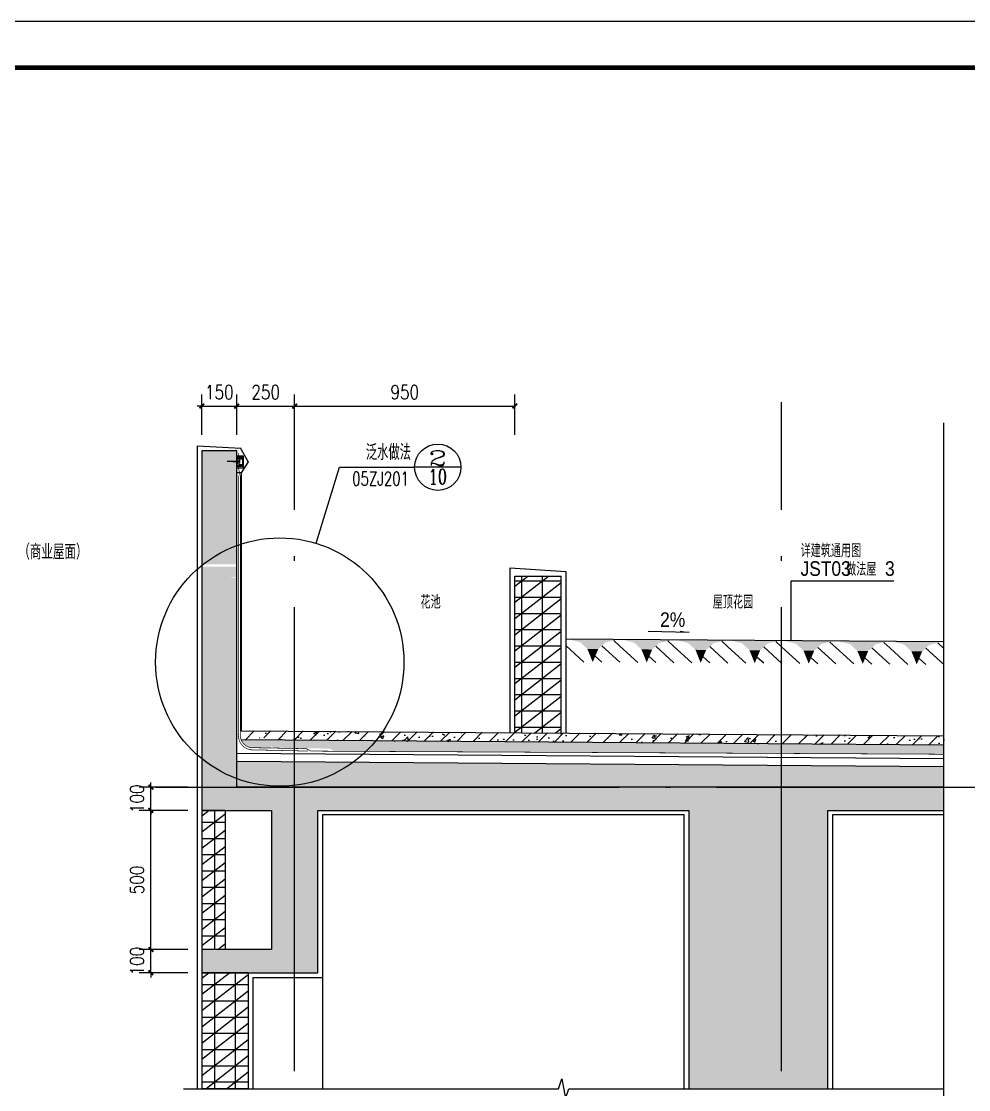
# Model space of a CAD drawing. Extents: x 718358 to 1668613, y -348838 to -159582.
# Drawn here: x 879446 to 883531, y -341563 to -336958 of the extents above; entities that cross this region are included whole.
import ezdxf
from ezdxf.enums import TextEntityAlignment as Align

# ---------------------------------------------------------------- set-up
doc = ezdxf.new("R2010")
doc.units = 0
doc.header["$LTSCALE"] = 1000
doc.linetypes.add('DASH', pattern=[0.35, 0.25, -0.1])
doc.linetypes.add('DOTE', pattern=[2.42, 2, -0.2, 0.02, -0.2])
for name, color, linetype in [('建-可见线', 7, 'Continuous'), ('建-图例填充', 251, 'Continuous'), ('建-图框', 4, 'Continuous'), ('建-墙体', 2, 'Continuous'), ('建-尺寸', 73, 'Continuous'), ('建-引出', 3, 'Continuous'), ('建-房间名', 7, 'Continuous'), ('建-柱子', 6, 'Continuous'), ('建-符号', 3, 'Continuous'), ('建-索引', 3, 'Continuous'), ('建-轴网', 14, 'DOTE')]:
    doc.layers.add(name, color=color, linetype=linetype)
doc.styles.add('_TCH_DIM', font='gt单线西文.shx', dxfattribs={"width": 0.8, "bigfont": 'gt单线中文.shx'})
doc.styles.add('_TCH_LABEL', font='COMPLEX', dxfattribs={"bigfont": 'GBCBIG'})
doc.styles.add('_TCH_SPACE', font='gt单线西文.shx', dxfattribs={"width": 0.8, "height": 5, "bigfont": 'gt单线中文.shx'})
doc.styles.add('DIM_FONT', font='SIMPLEX.shx', dxfattribs={"width": 0.8, "bigfont": 'GBCBIG.shx'})
doc.dimstyles.new('DIMN20', dxfattribs={"dimscale": 0.2, "dimtxt": 300, "dimasz": 100, "dimexe": 250, "dimexo": 300, "dimgap": 150, "dimtad": 1, "dimdec": 0, "dimzin": 0, "dimdsep": 46, "dimtxsty": 'DIM_FONT', "dimblk": 'ARCHTICK', "dimcen": 0.09, "dimdle": 1, "dimclrt": 7, "dimazin": 2, "dimtfac": 1, "dimtdec": 0, "dimtix": 1, "dimtmove": 2, "dimatfit": 3, "dimldrblk": 'ARCHTICK', "dimfxl": 1, "dimtolj": 1, "dimtzin": 0, "dimarcsym": 0})
pattern_1 = [(45, (0, 0), (-35.355339, 35.355339), []), (50, (0, 0), (143.452037, -12.550427), [15, -165]), (355, (0, 0), (-27.750267, 150.438427), [12, -132]), (100.4514, (11.95, -1.05), (115.701876, 137.887908), [12.748038, -140.228422]), (46.1842, (0, 40), (213.44821, -33.103803), [22.5, -247.5]), (96.6356, (17.79, 37.24), (186.93254, 194.823574), [19.12206, -210.3426]), (351.1842, (0, 40), (186.93239, 194.82372), [18, -198]), (21, (20, 30), (119.38141, -80.523778), [15, -165]), (326, (20, 30), (48.663066, 145.03001), [12, -132]), (71.4514, (29.95, 23.29), (168.044526, 64.5061), [12.748038, -140.228422]), (37.5, (0, 0), (2.431971, 66.5787708), [0, -130.4, 0, -134, 0, -132.5]), (7.5, (0, 0), (52.6139075, 78.8823424), [0, -76.4, 0, -127.4, 0, -50.5]), (327.5, (-44.6, 0), (106.7644872, -4.5109743), [0, -50, 0, -156, 0, -207]), (317.5, (-64.6, 0), (116.637234, 20.0209965), [0, -65, 0, -103.6, 0, -147])]
pattern_2 = [(0, (0, 0), (0, 70), []), (37.875, (80, 0), (-33.9230555, 43.6153314), []), (90, (80, 0), (-90, 6e-15), [])]

# ---------------------------------------------------------------- blocks, each defined once
blk = doc.blocks.new('A$C1EB8728C')
for p, q in [((71.6, 50), (41.7, 50)), ((41.7, 50), (41.7, 45)), ((71.6, 0), (71.6, 50)), ((41.7, 45), (66.6, 45)), ((41.7, 5), (41.7, 0)), ((66.6, 5), (41.7, 5)), ((41.7, 0), (71.6, 0)), ((42.1, 36.6), (42.1, 41.6)), ((42.1, 41.6), (63.8, 41.6)), ((42.3, 36.6), (42.1, 36.6)), ((42.1, 8), (42.1, 13)), ((42.1, 13), (42.3, 13)), ((63.8, 8), (42.1, 8)), ((45.3, 16), (45.3, 33.6)), ((50.3, 31.6), (50.3, 18)), ((52.1, 32.1), (53.8, 32.1)), ((52.1, 20), (52.1, 32.1)), ((53.8, 20), (52.1, 20)), ((53.8, 32.1), (53.8, 20)), ((63.8, 36.6), (55.3, 36.6)), ((55.3, 13), (63.8, 13)), ((63.8, 41.6), (63.8, 36.6)), ((63.8, 13), (63.8, 8)), ((66.6, 45), (66.6, 5))]:
    blk.add_line(p, q)
at = {"ltscale": 0.0001}
for p in [(52.1, 27.8), (52.1, 24.2)]:
    blk.add_line(p, (0, 26), dxfattribs=at)
for centre, radius, start, end in [((42.3, 33.6), 3, 0, 90), ((42.3, 16), 3, 270, 0), ((55.3, 31.6), 5, 90, 180), ((55.3, 18), 5, 180, 270)]:
    blk.add_arc(centre, radius, start, end)
blk = doc.blocks.new('_ArchTick')
at = {"color": 0, "linetype": 'ByBlock', "const_width": 0.4}
blk.add_lwpolyline([(-0.5, -0.5), (0.5, 0.5)], dxfattribs=at)
blk = doc.blocks.new('*D1628')
at = {"layer": 'Defpoints', "color": 0, "transparency": 16777216}
for p in [(880004.5, -340958.9), (880224.5, -340958.9), (880224.5, -341058.9)]:
    blk.add_point(p, dxfattribs=at)
at = {"layer": '建-尺寸', "color": 0, "lineweight": -2, "transparency": 16777216}
for p, q in [((880164.5, -340958.9), (879954.5, -340958.9)), ((880004.5, -340958.9), (880004.5, -340938.9)), ((880004.5, -341058.9), (880004.5, -340958.9)), ((880164.5, -341058.9), (879954.5, -341058.9)), ((880004.5, -341058.9), (880004.5, -341078.9))]:
    blk.add_line(p, q, dxfattribs=at)
at = {"layer": '建-尺寸', "color": 0, "lineweight": -2, "transparency": 16777216, "xscale": 20, "yscale": 20, "zscale": 20}
for p, rotation in [((880004.5, -340958.9), 270), ((880004.5, -341058.9), 90)]:
    blk.add_blockref('_ArchTick', p, dxfattribs=dict(at, rotation=rotation))
at = {"layer": '建-尺寸', "color": 7, "transparency": 16777216, "insert": (879944.5, -341008.9), "char_height": 60, "attachment_point": 5, "rotation": 90, "style": 'DIM_FONT'}
blk.add_mtext('\\A1;100', dxfattribs=at)
blk = doc.blocks.new('*D1629')
at = {"layer": 'Defpoints', "color": 0, "transparency": 16777216}
for p in [(880004.5, -340358.9), (880224.5, -340358.9), (880224.5, -340958.9)]:
    blk.add_point(p, dxfattribs=at)
at = {"layer": '建-尺寸', "color": 0, "lineweight": -2, "transparency": 16777216}
for p, q in [((880164.5, -340358.9), (879954.5, -340358.9)), ((880004.5, -340959.1), (880004.5, -340358.7)), ((880164.5, -340958.9), (879954.5, -340958.9))]:
    blk.add_line(p, q, dxfattribs=at)
at = {"layer": '建-尺寸', "color": 0, "lineweight": -2, "transparency": 16777216, "xscale": 20, "yscale": 20, "zscale": 20}
for p, rotation in [((880004.5, -340358.9), 90), ((880004.5, -340958.9), 270)]:
    blk.add_blockref('_ArchTick', p, dxfattribs=dict(at, rotation=rotation))
at = {"layer": '建-尺寸', "color": 7, "transparency": 16777216, "insert": (879944.5, -340658.9), "char_height": 60, "attachment_point": 5, "rotation": 90, "style": 'DIM_FONT'}
blk.add_mtext('\\A1;500', dxfattribs=at)
blk = doc.blocks.new('*D1630')
at = {"layer": 'Defpoints', "color": 0, "transparency": 16777216}
for p in [(880004.5, -340258.9), (880224.5, -340258.9), (880224.5, -340358.9)]:
    blk.add_point(p, dxfattribs=at)
at = {"layer": '建-尺寸', "color": 0, "lineweight": -2, "transparency": 16777216}
for p, q in [((880004.5, -340258.9), (880004.5, -340238.9)), ((880164.5, -340258.9), (879954.5, -340258.9)), ((880004.5, -340358.9), (880004.5, -340258.9)), ((880164.5, -340358.9), (879954.5, -340358.9)), ((880004.5, -340358.9), (880004.5, -340378.9))]:
    blk.add_line(p, q, dxfattribs=at)
at = {"layer": '建-尺寸', "color": 0, "lineweight": -2, "transparency": 16777216, "xscale": 20, "yscale": 20, "zscale": 20}
for p, rotation in [((880004.5, -340258.9), 270), ((880004.5, -340358.9), 90)]:
    blk.add_blockref('_ArchTick', p, dxfattribs=dict(at, rotation=rotation))
at = {"layer": '建-尺寸', "color": 7, "transparency": 16777216, "insert": (879944.5, -340308.9), "char_height": 60, "attachment_point": 5, "rotation": 90, "style": 'DIM_FONT'}
blk.add_mtext('\\A1;100', dxfattribs=at)
blk = doc.blocks.new('$LinePat$自然土壤')
at = {"color": 0}
for p, q in [((0, -90), (71, -19)), ((0, -300), (211, -89)), ((420, -300), (630, -90)), ((210, -300), (286, -224))]:
    blk.add_line(p, q, dxfattribs=at)
for points in [[(0, 0), (630, 0), (168, -45), (462, -45)], [(168, -45), (462, -45), (252, -132), (378, -132)], [(252, -132), (378, -132), (315, -300)]]:
    blk.add_solid(points, dxfattribs=at)
blk = doc.blocks.new('*D3429')
at = {"layer": 'Defpoints', "color": 0, "transparency": 16777216}
for p in [(881574.5, -338616), (880624.5, -338800.5), (881574.5, -338800.5)]:
    blk.add_point(p, dxfattribs=at)
at = {"layer": '建-尺寸', "color": 0, "lineweight": -2, "transparency": 16777216}
for p, q in [((880624.5, -338740.5), (880624.5, -338566)), ((881574.5, -338740.5), (881574.5, -338566)), ((880624.3, -338616), (881574.7, -338616))]:
    blk.add_line(p, q, dxfattribs=at)
at = {"layer": '建-尺寸', "color": 0, "lineweight": -2, "transparency": 16777216, "xscale": 20, "yscale": 20, "zscale": 20, "rotation": 180}
blk.add_blockref('_ArchTick', (880624.5, -338616), dxfattribs=at)
at = {"layer": '建-尺寸', "color": 0, "lineweight": -2, "transparency": 16777216, "xscale": 20, "yscale": 20, "zscale": 20}
blk.add_blockref('_ArchTick', (881574.5, -338616), dxfattribs=at)
at = {"layer": '建-尺寸', "color": 7, "transparency": 16777216, "insert": (881099.5, -338556), "char_height": 60, "attachment_point": 5, "style": 'DIM_FONT'}
blk.add_mtext('\\A1;950', dxfattribs=at)
blk = doc.blocks.new('*D3430')
at = {"layer": 'Defpoints', "color": 0, "transparency": 16777216}
for p in [(880624.5, -338616), (880374.5, -338800.5), (880624.5, -338800.5)]:
    blk.add_point(p, dxfattribs=at)
at = {"layer": '建-尺寸', "color": 0, "lineweight": -2, "transparency": 16777216}
for p, q in [((880374.5, -338740.5), (880374.5, -338566)), ((880624.5, -338740.5), (880624.5, -338566)), ((880374.3, -338616), (880624.7, -338616))]:
    blk.add_line(p, q, dxfattribs=at)
at = {"layer": '建-尺寸', "color": 0, "lineweight": -2, "transparency": 16777216, "xscale": 20, "yscale": 20, "zscale": 20, "rotation": 180}
blk.add_blockref('_ArchTick', (880374.5, -338616), dxfattribs=at)
at = {"layer": '建-尺寸', "color": 0, "lineweight": -2, "transparency": 16777216, "xscale": 20, "yscale": 20, "zscale": 20}
blk.add_blockref('_ArchTick', (880624.5, -338616), dxfattribs=at)
at = {"layer": '建-尺寸', "color": 7, "transparency": 16777216, "insert": (880499.5, -338556), "char_height": 60, "attachment_point": 5, "style": 'DIM_FONT'}
blk.add_mtext('\\A1;250', dxfattribs=at)
blk = doc.blocks.new('*D3431')
at = {"layer": 'Defpoints', "color": 0, "transparency": 16777216}
for p in [(880374.5, -338616), (880224.5, -338800.5), (880374.5, -338800.5)]:
    blk.add_point(p, dxfattribs=at)
at = {"layer": '建-尺寸', "color": 0, "lineweight": -2, "transparency": 16777216}
for p, q in [((880224.5, -338740.5), (880224.5, -338566)), ((880374.5, -338740.5), (880374.5, -338566)), ((880224.5, -338616), (880204.5, -338616)), ((880224.5, -338616), (880374.5, -338616)), ((880374.5, -338616), (880394.5, -338616))]:
    blk.add_line(p, q, dxfattribs=at)
at = {"layer": '建-尺寸', "color": 0, "lineweight": -2, "transparency": 16777216, "xscale": 20, "yscale": 20, "zscale": 20}
blk.add_blockref('_ArchTick', (880224.5, -338616), dxfattribs=at)
at = {"layer": '建-尺寸', "color": 0, "lineweight": -2, "transparency": 16777216, "xscale": 20, "yscale": 20, "zscale": 20, "rotation": 180}
blk.add_blockref('_ArchTick', (880374.5, -338616), dxfattribs=at)
at = {"layer": '建-尺寸', "color": 7, "transparency": 16777216, "insert": (880299.5, -338556), "char_height": 60, "attachment_point": 5, "style": 'DIM_FONT'}
blk.add_mtext('\\A1;150', dxfattribs=at)

msp = doc.modelspace()

# ---------------------------------------------------------------- hatches: boundary and pattern name
at = {"layer": '建-图例填充'}
h = msp.add_hatch(dxfattribs=at)
h.set_pattern_fill('空心砖', color=256, scale=20, style=0)
h.set_pattern_definition(pattern_2)
h.paths.add_polyline_path([(877797.4, -345058.9), (877597.4, -345058.9), (877597.4, -345858.9), (877797.4, -345858.9)])
h.paths.add_polyline_path([(875697.4, -341308.9), (875497.4, -341308.9), (875497.4, -342158.9), (875697.4, -342158.9)])
h.paths.add_polyline_path([(875297.4, -341308.9), (875197.4, -341308.9), (875197.4, -342158.9), (875297.4, -342158.9)])
h.paths.add_polyline_path([(875297.4, -342258.9), (875197.4, -342258.9), (875197.4, -342758.9), (875297.4, -342758.9)])
h.paths.add_polyline_path([(875297.4, -339458.9), (875197.4, -339458.9), (875197.4, -340058.9), (875297.4, -340058.9)])
h.paths.add_polyline_path([(877797.4, -342858.9), (877597.4, -342858.9), (877597.4, -342958.9), (877597.4, -343458.9), (877782.9, -343458.9), (877797.4, -343419.1)])
h.paths.add_polyline_path([(877797.4, -343508.9), (877597.4, -343508.9), (877597.4, -343808.9), (877797.4, -343808.9)])
h.paths.add_polyline_path([(871226.6, -342056.7), (871362.9, -342056.7), (871362.9, -341955.8), (871226.6, -341955.8)], flags=9)
h.paths.add_polyline_path([(871947.9, -339003.7), (872192.1, -339003.7), (872192.1, -338904.5), (871947.9, -338904.5)], flags=9)
h.paths.add_polyline_path([(874554.6, -342043.7), (874593.4, -342043.7), (874593.4, -341957.7), (874554.6, -341957.7)], flags=9)
h.paths.add_polyline_path([(874480.6, -342048.9), (874564.3, -342048.9), (874564.3, -341946.9), (874480.6, -341946.9)], flags=9)
h.paths.add_polyline_path([(874435, -342043.7), (874474.3, -342043.7), (874474.3, -341957.7), (874435, -341957.7)], flags=9)
h.paths.add_polyline_path([(874197.5, -342043.7), (874413.6, -342043.7), (874413.6, -341949.2), (874197.5, -341949.2)], flags=9)
h.paths.add_polyline_path([(874406.5, -339695.9), (874775, -339695.9), (874775, -339580.6), (874406.5, -339580.6)], flags=9)
h.paths.add_polyline_path([(874167.7, -339693.7), (874420, -339693.7), (874420, -339599.2), (874167.7, -339599.2)], flags=9)
h.paths.add_polyline_path([(873845.4, -343678.9), (873845.4, -343488.9), (873935.4, -343488.9), (873935.4, -343678.9)], flags=9)
h.paths.add_polyline_path([(873855.4, -340653.9), (873855.4, -340463.9), (873945.4, -340463.9), (873945.4, -340653.9)], flags=9)
h.paths.add_polyline_path([(873845.4, -339360.7), (873845.4, -339207.2), (873935.4, -339207.2), (873935.4, -339360.7)], flags=9)
h.paths.add_polyline_path([(871594.8, -339084.2), (871707.4, -339084.2), (871707.4, -338989.7), (871594.8, -338989.7)], flags=9)
h.paths.add_polyline_path([(869735.2, -340862.4), (870321.4, -340862.4), (870321.4, -340757.4), (869735.2, -340757.4)], flags=9)
h.paths.add_polyline_path([(869733.4, -340750.4), (869928.5, -340750.4), (869928.5, -340645.4), (869733.4, -340645.4)], flags=9)
h.paths.add_polyline_path([(871448.1, -343467.4), (872034.3, -343467.4), (872034.3, -343362.4), (871448.1, -343362.4)], flags=9)
h.paths.add_polyline_path([(871446.3, -343355.4), (871641.4, -343355.4), (871641.4, -343250.4), (871446.3, -343250.4)], flags=9)
h.paths.add_polyline_path([(876253.6, -342056.7), (876390, -342056.7), (876390, -341955.8), (876253.6, -341955.8)], flags=9)
h.paths.add_polyline_path([(876974.9, -338603.7), (877219.2, -338603.7), (877219.2, -338504.5), (876974.9, -338504.5)], flags=9)
h.paths.add_polyline_path([(879581.7, -342040.4), (879620.4, -342040.4), (879620.4, -341954.4), (879581.7, -341954.4)], flags=9)
h.paths.add_polyline_path([(879507.6, -342045.5), (879591.4, -342045.5), (879591.4, -341943.5), (879507.6, -341943.5)], flags=9)
h.paths.add_polyline_path([(879462.1, -342040.4), (879501.3, -342040.4), (879501.3, -341954.4), (879462.1, -341954.4)], flags=9)
h.paths.add_polyline_path([(879224.6, -342043.7), (879440.6, -342043.7), (879440.6, -341949.2), (879224.6, -341949.2)], flags=9)
h.paths.add_polyline_path([(879433.5, -339294.6), (879802, -339294.6), (879802, -339179.4), (879433.5, -339179.4)], flags=9)
h.paths.add_polyline_path([(879194.7, -339293.7), (879447, -339293.7), (879447, -339199.2), (879194.7, -339199.2)], flags=9)
h.paths.add_polyline_path([(878872.4, -343728.9), (878872.4, -343538.9), (878962.4, -343538.9), (878962.4, -343728.9)], flags=9)
h.paths.add_polyline_path([(878872.4, -340853.9), (878872.4, -340663.9), (878962.4, -340663.9), (878962.4, -340853.9)], flags=9)
h.paths.add_polyline_path([(878872.4, -338960.7), (878872.4, -338807.2), (878962.4, -338807.2), (878962.4, -338960.7)], flags=9)
h.paths.add_polyline_path([(876721.9, -338684.2), (876834.4, -338684.2), (876834.4, -338589.7), (876721.9, -338589.7)], flags=9)
h.paths.add_polyline_path([(876869, -341145.8), (877119.2, -341145.8), (877119.2, -341040.8), (876869, -341040.8)], flags=9)
h.paths.add_polyline_path([(876914.7, -341032), (877119, -341032), (877119, -340937.5), (876914.7, -340937.5)], flags=9)
h.paths.add_polyline_path([(876744.1, -341032.9), (876938.6, -341032.9), (876938.6, -340929.6), (876744.1, -340929.6)], flags=9)
h.paths.add_polyline_path([(876533.4, -341032), (876765.4, -341032), (876765.4, -340937.5), (876533.4, -340937.5)], flags=9)
h.paths.add_polyline_path([(876475.4, -341028.1), (876553.6, -341028.1), (876553.6, -340933.9), (876475.4, -340933.9)], flags=9)
h.paths.add_polyline_path([(876434.7, -341032), (876496.1, -341032), (876496.1, -340937.5), (876434.7, -340937.5)], flags=9)
h.paths.add_polyline_path([(876634.5, -343467.4), (877220.7, -343467.4), (877220.7, -343362.4), (876634.5, -343362.4)], flags=9)
h.paths.add_polyline_path([(876632.7, -343355.4), (876827.8, -343355.4), (876827.8, -343250.4), (876632.7, -343250.4)], flags=9)
h.paths.add_polyline_path([(875799.6, -341231.3), (877019.4, -341231.3), (877019.4, -341126.3), (875799.6, -341126.3)], flags=9)
h.paths.add_polyline_path([(881380.6, -342056.7), (881517, -342056.7), (881517, -341955.8), (881380.6, -341955.8)], flags=9)
h.paths.add_polyline_path([(882001.9, -340003.7), (882246.2, -340003.7), (882246.2, -339904.5), (882001.9, -339904.5)], flags=9)
h.paths.add_polyline_path([(881748.9, -339584.2), (881861.5, -339584.2), (881861.5, -339489.7), (881748.9, -339489.7)], flags=9)
h.paths.add_polyline_path([(884169.4, -348353.8), (884772.5, -348353.8), (884772.5, -348237.5), (884169.4, -348237.5)], flags=9)
h.paths.add_polyline_path([(885219.7, -348038.1), (885452.1, -348038.1), (885452.1, -347948.1), (885219.7, -347948.1)], flags=9)
h.paths.add_polyline_path([(884165.1, -348228.9), (884803.7, -348228.9), (884803.7, -348141), (884165.1, -348141)], flags=9)
h.paths.add_polyline_path([(884138.8, -348146.9), (884816.2, -348146.9), (884816.2, -348059), (884138.8, -348059)], flags=9)
h.paths.add_polyline_path([(885190.5, -347934.9), (885471.8, -347934.9), (885471.8, -347862.9), (885190.5, -347862.9)], flags=9)
h.paths.add_polyline_path([(884140, -347988.8), (884854.9, -347988.8), (884854.9, -347900.9), (884140, -347900.9)], flags=9)
h.paths.add_polyline_path([(883710.3, -348349.3), (884011.7, -348349.3), (884011.7, -348251), (883710.3, -348251)], flags=9)
h.paths.add_polyline_path([(881933.2, -348162.3), (882254.9, -348162.3), (882254.9, -348121.7), (881933.2, -348121.7)], flags=9)
h.paths.add_polyline_path([(885236.9, -348144), (885401.6, -348144), (885401.6, -348034.1), (885236.9, -348034.1)], flags=9)
h.paths.add_polyline_path([(885329.2, -348599.9), (885422.1, -348599.9), (885422.1, -348494.9), (885329.2, -348494.9)], flags=9)
h.paths.add_polyline_path([(885253, -348336.5), (885384.9, -348336.5), (885384.9, -348229.2), (885253, -348229.2)], flags=9)
h.paths.add_polyline_path([(880665.6, -348324.5), (880863.9, -348324.5), (880863.9, -348241.8), (880665.6, -348241.8)], flags=9)
h.paths.add_polyline_path([(880665.4, -348523), (880864.1, -348523), (880864.1, -348439.3), (880665.4, -348439.3)], flags=9)
h.paths.add_polyline_path([(880665.5, -348616.4), (880864, -348616.4), (880864, -348533), (880665.5, -348533)], flags=9)
h.paths.add_polyline_path([(881319.9, -348332.6), (881518.1, -348332.6), (881518.1, -348250.3), (881319.9, -348250.3)], flags=9)
h.paths.add_polyline_path([(881320, -348425.4), (881518, -348425.4), (881518, -348343.8), (881320, -348343.8)], flags=9)
h.paths.add_polyline_path([(880488, -348363.6), (880573.4, -348363.6), (880573.4, -348278.1), (880488, -348278.1)], flags=9)
h.paths.add_polyline_path([(880489.1, -348567.2), (880572.4, -348567.2), (880572.4, -348488), (880489.1, -348488)], flags=9)
h.paths.add_polyline_path([(880665.5, -348432), (880864, -348432), (880864, -348349), (880665.5, -348349)], flags=9)
h.paths.add_polyline_path([(882810.7, -348351.8), (883112.6, -348351.8), (883112.6, -348251.8), (882810.7, -348251.8)], flags=9)
h.paths.add_polyline_path([(882811.1, -348482.3), (883112.2, -348482.3), (883112.2, -348384.8), (882811.1, -348384.8)], flags=9)
h.paths.add_polyline_path([(882811.1, -348618.1), (883112.2, -348618.1), (883112.2, -348520.6), (882811.1, -348520.6)], flags=9)
h.paths.add_polyline_path([(881905.8, -348616.6), (882207.4, -348616.6), (882207.4, -348517.4), (881905.8, -348517.4)], flags=9)
h.paths.add_polyline_path([(881906.8, -348351), (882208.7, -348351), (882208.7, -348251), (881906.8, -348251)], flags=9)
h.paths.add_polyline_path([(881906.1, -348483.3), (882207.1, -348483.3), (882207.1, -348385.8), (881906.1, -348385.8)], flags=9)
h.paths.add_polyline_path([(882425.5, -348200.3), (882954.4, -348200.3), (882954.4, -348109.3), (882425.5, -348109.3)], flags=9)
h.paths.add_polyline_path([(882989.1, -348200.5), (883257.3, -348200.5), (883257.3, -348114.8), (882989.1, -348114.8)], flags=9)
h.paths.add_polyline_path([(882257.3, -348040.7), (883640.3, -348040.7), (883640.3, -347923.6), (882257.3, -347923.6)], flags=9)
h.paths.add_polyline_path([(882272.3, -348112.6), (883572.2, -348112.6), (883572.2, -348039.9), (882272.3, -348039.9)], flags=9)
h.paths.add_polyline_path([(884995.8, -348034.9), (885165.4, -348034.9), (885165.4, -347952.9), (884995.8, -347952.9)], flags=9)
h.paths.add_polyline_path([(884997.8, -348230), (885167.4, -348230), (885167.4, -348148), (884997.8, -348148)], flags=9)
h.paths.add_polyline_path([(884997.8, -348329.6), (885167.4, -348329.6), (885167.4, -348247.6), (884997.8, -348247.6)], flags=9)
h.paths.add_polyline_path([(884997.7, -348536.5), (885167.2, -348536.5), (885167.2, -348454.9), (884997.7, -348454.9)], flags=9)
h.paths.add_polyline_path([(884981.3, -347935.4), (885180, -347935.4), (885180, -347851.7), (884981.3, -347851.7)], flags=9)
h.paths.add_polyline_path([(883710.3, -348550.5), (884011.7, -348550.5), (884011.7, -348452.2), (883710.3, -348452.2)], flags=9)
h.paths.add_polyline_path([(883710.4, -348186.5), (884011.6, -348186.5), (884011.6, -348088.6), (883710.4, -348088.6)], flags=9)
h.paths.add_polyline_path([(883710.3, -347986.7), (884011.7, -347986.7), (884011.7, -347888.4), (883710.3, -347888.4)], flags=9)
h.paths.add_polyline_path([(884997.6, -348130.5), (885167.6, -348130.5), (885167.6, -348047.5), (884997.6, -348047.5)], flags=9)
h.paths.add_polyline_path([(881359.9, -343757.8), (881946.1, -343757.8), (881946.1, -343652.8), (881359.9, -343652.8)], flags=9)
h.paths.add_polyline_path([(881358.6, -343645.8), (881777.2, -343645.8), (881777.2, -343540.8), (881358.6, -343540.8)], flags=9)
h.paths.add_polyline_path([(869877.8, -343230.5), (869944.5, -343230.5), (869944.5, -343086.5), (869877.8, -343086.5)], flags=9)
h.paths.add_polyline_path([(869768.4, -343199.8), (869900.2, -343199.8), (869900.2, -343100.6), (869768.4, -343100.6)], flags=9)
h.paths.add_polyline_path([(869731.2, -343230.5), (869797.8, -343230.5), (869797.8, -343086.5), (869731.2, -343086.5)], flags=9)
h.paths.add_polyline_path([(869620.6, -343202.2), (869760.4, -343202.2), (869760.4, -343098.8), (869620.6, -343098.8)], flags=9)
h.paths.add_polyline_path([(874986.3, -340466), (875053, -340466), (875053, -340322), (874986.3, -340322)], flags=9)
h.paths.add_polyline_path([(874876.9, -340435.3), (875008.7, -340435.3), (875008.7, -340336.1), (874876.9, -340336.1)], flags=9)
h.paths.add_polyline_path([(874839.7, -340466), (874906.3, -340466), (874906.3, -340322), (874839.7, -340322)], flags=9)
h.paths.add_polyline_path([(874729.1, -340437.7), (874868.9, -340437.7), (874868.9, -340334.3), (874729.1, -340334.3)], flags=9)
h.paths.add_polyline_path([(879936.3, -343303), (880003, -343303), (880003, -343159), (879936.3, -343159)], flags=9)
h.paths.add_polyline_path([(879826.9, -343272.3), (879958.7, -343272.3), (879958.7, -343173.1), (879826.9, -343173.1)], flags=9)
h.paths.add_polyline_path([(879789.7, -343303), (879856.3, -343303), (879856.3, -343159), (879789.7, -343159)], flags=9)
h.paths.add_polyline_path([(879679.1, -343274.7), (879818.9, -343274.7), (879818.9, -343171.3), (879679.1, -343171.3)], flags=9)
h.paths.add_polyline_path([(885238.4, -348473.4), (885328.5, -348473.4), (885328.5, -348377.4), (885238.4, -348377.4)], flags=9)
h.paths.add_polyline_path([(885238.2, -348234), (885397.8, -348234), (885397.8, -348138), (885238.2, -348138)], flags=9)
h.paths.add_polyline_path([(884234.9, -348561.2), (884679.3, -348561.2), (884679.3, -348444), (884234.9, -348444)], flags=9)
h.paths.add_polyline_path([(875297.4, -342158.9), (875397.4, -342158.9), (875397.4, -341308.9), (875297.4, -341308.9)], flags=16)
h.paths.add_polyline_path([(875297.4, -342758.9), (875397.4, -342758.9), (875397.4, -342258.9), (875297.4, -342258.9)], flags=16)
h = msp.add_hatch(dxfattribs=at)
h.set_pattern_fill('钢筋混凝土', color=256, scale=20, style=0)
h.set_pattern_definition(pattern_1)
h.paths.add_polyline_path([(880374.5, -338857.1), (880332.8, -338855.7), (880374.5, -338854.2), (880374.5, -338808.9), (880224.5, -338808.9), (880224.5, -339298.9), (880374.5, -339298.9)])
h.paths.add_polyline_path([(882924.5, -342108.9), (882324.5, -342108.9), (882324.5, -342158.9), (882924.5, -342158.9)])
h.paths.add_polyline_path([(882924.5, -344558.9), (882841.9, -344558.9), (882827, -344600.9), (882812.2, -344516.9), (882796.9, -344558.9), (882324.5, -344558.9), (882324.5, -345080.3), (882604.5, -345078.9), (882604.5, -345058.9), (882844.5, -345058.9), (882924.5, -345058.9)])
h.paths.add_polyline_path([(880374.5, -339357.1), (880332.8, -339355.7), (880374.5, -339354.2), (880374.5, -339308.9), (880224.5, -339308.9), (880224.5, -340358.9), (880524.5, -340358.9), (880524.5, -340958.9), (880224.5, -340958.9), (880224.5, -341058.9), (880724.5, -341058.9), (880724.5, -340358.9), (882324.5, -340358.9), (882324.5, -341558.9), (882924.5, -341558.9), (882924.5, -340358.9), (883424.5, -340358.9), (883424.5, -340258.9), (880374.5, -340258.9)])
h.paths.add_polyline_path([(882924.5, -341608.9), (882324.5, -341608.9), (882324.5, -342108.9), (882924.5, -342108.9)])
h.paths.add_polyline_path([(882924.5, -342258.9), (883424.5, -342258.9), (883424.5, -342158.9), (880224.5, -342158.9), (880224.5, -342258.9), (880524.5, -342258.9), (880524.5, -342858.9), (880224.5, -342858.9), (880224.5, -342958.9), (880724.5, -342958.9), (880724.5, -342258.9), (882324.5, -342258.9), (882324.5, -342358.9), (882324.5, -343458.9), (882796.9, -343458.9), (882812.2, -343416.9), (882827, -343500.9), (882841.9, -343458.9), (882924.5, -343458.9)])
h.paths.add_polyline_path([(874554.6, -342043.7), (874593.4, -342043.7), (874593.4, -341957.7), (874554.6, -341957.7)], flags=9)
h.paths.add_polyline_path([(874480.6, -342048.9), (874564.3, -342048.9), (874564.3, -341946.9), (874480.6, -341946.9)], flags=9)
h.paths.add_polyline_path([(874435, -342043.7), (874474.3, -342043.7), (874474.3, -341957.7), (874435, -341957.7)], flags=9)
h.paths.add_polyline_path([(874197.5, -342043.7), (874413.6, -342043.7), (874413.6, -341949.2), (874197.5, -341949.2)], flags=9)
h.paths.add_polyline_path([(874406.5, -339695.9), (874775, -339695.9), (874775, -339580.6), (874406.5, -339580.6)], flags=9)
h.paths.add_polyline_path([(874167.7, -339693.7), (874420, -339693.7), (874420, -339599.2), (874167.7, -339599.2)], flags=9)
h.paths.add_polyline_path([(873845.4, -343678.9), (873845.4, -343488.9), (873935.4, -343488.9), (873935.4, -343678.9)], flags=9)
h.paths.add_polyline_path([(873855.4, -340653.9), (873855.4, -340463.9), (873945.4, -340463.9), (873945.4, -340653.9)], flags=9)
h.paths.add_polyline_path([(873845.4, -339360.7), (873845.4, -339207.2), (873935.4, -339207.2), (873935.4, -339360.7)], flags=9)
h.paths.add_polyline_path([(876253.6, -342056.7), (876390, -342056.7), (876390, -341955.8), (876253.6, -341955.8)], flags=9)
h.paths.add_polyline_path([(876974.9, -338603.7), (877219.2, -338603.7), (877219.2, -338504.5), (876974.9, -338504.5)], flags=9)
h.paths.add_polyline_path([(879581.7, -342040.4), (879620.4, -342040.4), (879620.4, -341954.4), (879581.7, -341954.4)], flags=9)
h.paths.add_polyline_path([(879507.6, -342045.5), (879591.4, -342045.5), (879591.4, -341943.5), (879507.6, -341943.5)], flags=9)
h.paths.add_polyline_path([(879462.1, -342040.4), (879501.3, -342040.4), (879501.3, -341954.4), (879462.1, -341954.4)], flags=9)
h.paths.add_polyline_path([(879224.6, -342043.7), (879440.6, -342043.7), (879440.6, -341949.2), (879224.6, -341949.2)], flags=9)
h.paths.add_polyline_path([(879433.5, -339294.6), (879802, -339294.6), (879802, -339179.4), (879433.5, -339179.4)], flags=9)
h.paths.add_polyline_path([(879194.7, -339293.7), (879447, -339293.7), (879447, -339199.2), (879194.7, -339199.2)], flags=9)
h.paths.add_polyline_path([(878872.4, -343728.9), (878872.4, -343538.9), (878962.4, -343538.9), (878962.4, -343728.9)], flags=9)
h.paths.add_polyline_path([(878872.4, -340853.9), (878872.4, -340663.9), (878962.4, -340663.9), (878962.4, -340853.9)], flags=9)
h.paths.add_polyline_path([(878872.4, -338960.7), (878872.4, -338807.2), (878962.4, -338807.2), (878962.4, -338960.7)], flags=9)
h.paths.add_polyline_path([(876721.9, -338684.2), (876834.4, -338684.2), (876834.4, -338589.7), (876721.9, -338589.7)], flags=9)
h.paths.add_polyline_path([(876869, -341145.8), (877119.2, -341145.8), (877119.2, -341040.8), (876869, -341040.8)], flags=9)
h.paths.add_polyline_path([(876914.7, -341032), (877119, -341032), (877119, -340937.5), (876914.7, -340937.5)], flags=9)
h.paths.add_polyline_path([(876744.1, -341032.9), (876938.6, -341032.9), (876938.6, -340929.6), (876744.1, -340929.6)], flags=9)
h.paths.add_polyline_path([(876533.4, -341032), (876765.4, -341032), (876765.4, -340937.5), (876533.4, -340937.5)], flags=9)
h.paths.add_polyline_path([(876475.4, -341028.1), (876553.6, -341028.1), (876553.6, -340933.9), (876475.4, -340933.9)], flags=9)
h.paths.add_polyline_path([(876434.7, -341032), (876496.1, -341032), (876496.1, -340937.5), (876434.7, -340937.5)], flags=9)
h.paths.add_polyline_path([(876634.5, -343467.4), (877220.7, -343467.4), (877220.7, -343362.4), (876634.5, -343362.4)], flags=9)
h.paths.add_polyline_path([(876632.7, -343355.4), (876827.8, -343355.4), (876827.8, -343250.4), (876632.7, -343250.4)], flags=9)
h.paths.add_polyline_path([(875799.6, -341231.3), (877019.4, -341231.3), (877019.4, -341126.3), (875799.6, -341126.3)], flags=9)
h.paths.add_polyline_path([(881380.6, -342056.7), (881517, -342056.7), (881517, -341955.8), (881380.6, -341955.8)], flags=9)
h.paths.add_polyline_path([(882001.9, -340003.7), (882246.2, -340003.7), (882246.2, -339904.5), (882001.9, -339904.5)], flags=25)
h.paths.add_polyline_path([(884608.7, -342043.7), (884647.4, -342043.7), (884647.4, -341957.7), (884608.7, -341957.7)], flags=9)
h.paths.add_polyline_path([(884534.7, -342048.9), (884618.4, -342048.9), (884618.4, -341946.9), (884534.7, -341946.9)], flags=9)
h.paths.add_polyline_path([(884489.1, -342043.7), (884528.4, -342043.7), (884528.4, -341957.7), (884489.1, -341957.7)], flags=9)
h.paths.add_polyline_path([(884251.6, -342043.7), (884467.7, -342043.7), (884467.7, -341949.2), (884251.6, -341949.2)], flags=9)
h.paths.add_polyline_path([(884460.6, -340195.9), (884829.1, -340195.9), (884829.1, -340080.6), (884460.6, -340080.6)], flags=9)
h.paths.add_polyline_path([(884221.8, -340193.7), (884474.1, -340193.7), (884474.1, -340099.2), (884221.8, -340099.2)], flags=9)
h.paths.add_polyline_path([(883899.5, -343678.9), (883899.5, -343488.9), (883989.5, -343488.9), (883989.5, -343678.9)], flags=9)
h.paths.add_polyline_path([(883899.5, -341278.9), (883899.5, -341088.9), (883989.5, -341088.9), (883989.5, -341278.9)], flags=9)
h.paths.add_polyline_path([(883899.5, -340010.7), (883899.5, -339857.2), (883989.5, -339857.2), (883989.5, -340010.7)], flags=9)
h.paths.add_polyline_path([(883899.5, -339526.1), (883899.5, -339381.8), (883989.5, -339381.8), (883989.5, -339526.1)], flags=9)
h.paths.add_polyline_path([(881748.9, -339584.2), (881861.5, -339584.2), (881861.5, -339489.7), (881748.9, -339489.7)], flags=25)
h.paths.add_polyline_path([(884169.4, -348353.8), (884772.5, -348353.8), (884772.5, -348237.5), (884169.4, -348237.5)], flags=9)
h.paths.add_polyline_path([(885219.7, -348038.1), (885452.1, -348038.1), (885452.1, -347948.1), (885219.7, -347948.1)], flags=9)
h.paths.add_polyline_path([(884165.1, -348228.9), (884803.7, -348228.9), (884803.7, -348141), (884165.1, -348141)], flags=9)
h.paths.add_polyline_path([(884138.8, -348146.9), (884816.2, -348146.9), (884816.2, -348059), (884138.8, -348059)], flags=9)
h.paths.add_polyline_path([(885190.5, -347934.9), (885471.8, -347934.9), (885471.8, -347862.9), (885190.5, -347862.9)], flags=9)
h.paths.add_polyline_path([(884140, -347988.8), (884854.9, -347988.8), (884854.9, -347900.9), (884140, -347900.9)], flags=9)
h.paths.add_polyline_path([(883710.3, -348349.3), (884011.7, -348349.3), (884011.7, -348251), (883710.3, -348251)], flags=9)
h.paths.add_polyline_path([(881933.2, -348162.3), (882254.9, -348162.3), (882254.9, -348121.7), (881933.2, -348121.7)], flags=9)
h.paths.add_polyline_path([(885236.9, -348144), (885401.6, -348144), (885401.6, -348034.1), (885236.9, -348034.1)], flags=9)
h.paths.add_polyline_path([(885329.2, -348599.9), (885422.1, -348599.9), (885422.1, -348494.9), (885329.2, -348494.9)], flags=9)
h.paths.add_polyline_path([(885253, -348336.5), (885384.9, -348336.5), (885384.9, -348229.2), (885253, -348229.2)], flags=9)
h.paths.add_polyline_path([(880665.6, -348324.5), (880863.9, -348324.5), (880863.9, -348241.8), (880665.6, -348241.8)], flags=9)
h.paths.add_polyline_path([(880665.4, -348523), (880864.1, -348523), (880864.1, -348439.3), (880665.4, -348439.3)], flags=9)
h.paths.add_polyline_path([(880665.5, -348616.4), (880864, -348616.4), (880864, -348533), (880665.5, -348533)], flags=9)
h.paths.add_polyline_path([(881319.9, -348332.6), (881518.1, -348332.6), (881518.1, -348250.3), (881319.9, -348250.3)], flags=9)
h.paths.add_polyline_path([(881320, -348425.4), (881518, -348425.4), (881518, -348343.8), (881320, -348343.8)], flags=9)
h.paths.add_polyline_path([(880488, -348363.6), (880573.4, -348363.6), (880573.4, -348278.1), (880488, -348278.1)], flags=9)
h.paths.add_polyline_path([(880489.1, -348567.2), (880572.4, -348567.2), (880572.4, -348488), (880489.1, -348488)], flags=9)
h.paths.add_polyline_path([(880665.5, -348432), (880864, -348432), (880864, -348349), (880665.5, -348349)], flags=9)
h.paths.add_polyline_path([(882810.7, -348351.8), (883112.6, -348351.8), (883112.6, -348251.8), (882810.7, -348251.8)], flags=9)
h.paths.add_polyline_path([(882811.1, -348482.3), (883112.2, -348482.3), (883112.2, -348384.8), (882811.1, -348384.8)], flags=9)
h.paths.add_polyline_path([(882811.1, -348618.1), (883112.2, -348618.1), (883112.2, -348520.6), (882811.1, -348520.6)], flags=9)
h.paths.add_polyline_path([(881905.8, -348616.6), (882207.4, -348616.6), (882207.4, -348517.4), (881905.8, -348517.4)], flags=9)
h.paths.add_polyline_path([(881906.8, -348351), (882208.7, -348351), (882208.7, -348251), (881906.8, -348251)], flags=9)
h.paths.add_polyline_path([(881906.1, -348483.3), (882207.1, -348483.3), (882207.1, -348385.8), (881906.1, -348385.8)], flags=9)
h.paths.add_polyline_path([(882425.5, -348200.3), (882954.4, -348200.3), (882954.4, -348109.3), (882425.5, -348109.3)], flags=9)
h.paths.add_polyline_path([(882989.1, -348200.5), (883257.3, -348200.5), (883257.3, -348114.8), (882989.1, -348114.8)], flags=9)
h.paths.add_polyline_path([(882257.3, -348040.7), (883640.3, -348040.7), (883640.3, -347923.6), (882257.3, -347923.6)], flags=9)
h.paths.add_polyline_path([(882272.3, -348112.6), (883572.2, -348112.6), (883572.2, -348039.9), (882272.3, -348039.9)], flags=9)
h.paths.add_polyline_path([(884995.8, -348034.9), (885165.4, -348034.9), (885165.4, -347952.9), (884995.8, -347952.9)], flags=9)
h.paths.add_polyline_path([(884997.8, -348230), (885167.4, -348230), (885167.4, -348148), (884997.8, -348148)], flags=9)
h.paths.add_polyline_path([(884997.8, -348329.6), (885167.4, -348329.6), (885167.4, -348247.6), (884997.8, -348247.6)], flags=9)
h.paths.add_polyline_path([(884997.7, -348536.5), (885167.2, -348536.5), (885167.2, -348454.9), (884997.7, -348454.9)], flags=9)
h.paths.add_polyline_path([(884981.3, -347935.4), (885180, -347935.4), (885180, -347851.7), (884981.3, -347851.7)], flags=9)
h.paths.add_polyline_path([(883710.3, -348550.5), (884011.7, -348550.5), (884011.7, -348452.2), (883710.3, -348452.2)], flags=9)
h.paths.add_polyline_path([(883710.4, -348186.5), (884011.6, -348186.5), (884011.6, -348088.6), (883710.4, -348088.6)], flags=9)
h.paths.add_polyline_path([(883710.3, -347986.7), (884011.7, -347986.7), (884011.7, -347888.4), (883710.3, -347888.4)], flags=9)
h.paths.add_polyline_path([(884997.6, -348130.5), (885167.6, -348130.5), (885167.6, -348047.5), (884997.6, -348047.5)], flags=9)
h.paths.add_polyline_path([(881359.9, -343757.8), (881946.1, -343757.8), (881946.1, -343652.8), (881359.9, -343652.8)], flags=9)
h.paths.add_polyline_path([(881358.6, -343645.8), (881777.2, -343645.8), (881777.2, -343540.8), (881358.6, -343540.8)], flags=9)
h.paths.add_polyline_path([(874986.3, -340466), (875053, -340466), (875053, -340322), (874986.3, -340322)], flags=9)
h.paths.add_polyline_path([(874876.9, -340435.3), (875008.7, -340435.3), (875008.7, -340336.1), (874876.9, -340336.1)], flags=9)
h.paths.add_polyline_path([(874839.7, -340466), (874906.3, -340466), (874906.3, -340322), (874839.7, -340322)], flags=9)
h.paths.add_polyline_path([(874729.1, -340437.7), (874868.9, -340437.7), (874868.9, -340334.3), (874729.1, -340334.3)], flags=9)
h.paths.add_polyline_path([(879936.3, -343303), (880003, -343303), (880003, -343159), (879936.3, -343159)], flags=9)
h.paths.add_polyline_path([(879826.9, -343272.3), (879958.7, -343272.3), (879958.7, -343173.1), (879826.9, -343173.1)], flags=9)
h.paths.add_polyline_path([(879789.7, -343303), (879856.3, -343303), (879856.3, -343159), (879789.7, -343159)], flags=9)
h.paths.add_polyline_path([(879679.1, -343274.7), (879818.9, -343274.7), (879818.9, -343171.3), (879679.1, -343171.3)], flags=9)
h.paths.add_polyline_path([(885238.4, -348473.4), (885328.5, -348473.4), (885328.5, -348377.4), (885238.4, -348377.4)], flags=9)
h.paths.add_polyline_path([(885238.2, -348234), (885397.8, -348234), (885397.8, -348138), (885238.2, -348138)], flags=9)
h.paths.add_polyline_path([(884234.9, -348561.2), (884679.3, -348561.2), (884679.3, -348444), (884234.9, -348444)], flags=9)
h.paths.add_polyline_path([(882324.5, -344508.9), (882924.5, -344508.9), (882924.5, -343508.9), (882324.5, -343508.9)])
h = msp.add_hatch(dxfattribs=at)
h.set_pattern_fill('空心砖', color=256, scale=20, style=0)
h.set_pattern_definition([(0, (10054.08, -500), (0, 70), []), (37.875, (10134.08, -500), (-33.9230555, 43.6153314), []), (90, (10134.08, -500), (-90, 6e-15), [])])
h.paths.add_polyline_path([(881774.5, -339348.9), (881574.5, -339348.9), (881574.5, -340024.1), (881774.5, -340025.5)])
h = msp.add_hatch(dxfattribs=at)
h.set_pattern_fill('钢筋混凝土', color=256, scale=20, style=0)
h.set_pattern_definition(pattern_1)
h.paths.add_polyline_path([(880474.5, -340016.2), (880394.5, -340015.6), (880394.5, -340055.6), (880474.5, -340056.2)])
h.paths.add_polyline_path([(880494.5, -340015.6), (883424.5, -340037.3), (883424.5, -340077.3), (880494.1, -340055.6), (880491.7, -340048.4), (880490.2, -340037.2), (880490.5, -340026.1)])
h = msp.add_hatch(dxfattribs=at)
h.set_pattern_fill('HONEY', color=256, scale=10, style=0)
h.set_pattern_definition([(0, (0, 0), (23.8125, 13.74815), [15.875, -31.75]), (120, (0, 0), (-23.81249716, 13.74815493), [15.875, -31.75]), (60, (0, 0), (2.84e-06, 27.49630493), [-31.75, 15.875])])
h.paths.add_polyline_path([(880523, -340056.6), (880394.5, -340055.6), (880394.5, -340056.6, 0.278663), (880439.2, -340088.8), (880523, -340090.3)])
h.paths.add_polyline_path([(880523, -340055.8), (880523, -340082.4), (880539.2, -340088.8), (880774.4, -340093), (880794.3, -340103.5), (883424.3, -340117), (883424.5, -340077.3)])
h = msp.add_hatch(dxfattribs=at)
h.set_pattern_fill('加气混凝土', color=256, scale=20, style=0)
h.set_pattern_definition([(0, (70.8, -73.2), (120, 240), [0, -240]), (0, (-69.6, -105.6), (120, 240), [0, -240]), (0, (8.4, -108), (120, 240), [0, -240]), (0, (93.6, -37.2), (120, 240), [0, -240]), (0, (-6, -120), (120, 240), [0, -240]), (0, (117.6, 114), (120, 240), [0, -240]), (0, (44.4, 94.8), (120, 240), [0, -240]), (0, (82.8, 64.8), (120, 240), [0, -240]), (0, (-112.8, 60), (120, 240), [0, -240]), (0, (4.8, 49.2), (120, 240), [0, -240]), (0, (-40.8, -12), (120, 240), [0, -240]), (0, (-38.4, -102), (120, 240), [0, -240]), (0, (51.6, -111.6), (120, 240), [0, -240]), (0, (117.6, -6), (120, 240), [0, -240]), (0, (-106.8, -43.2), (120, 240), [0, -240]), (0, (-86.4, -2.4), (120, 240), [0, -240]), (0, (7.2, -19.2), (120, 240), [0, -240]), (0, (-26.4, -54), (120, 240), [0, -240]), (0, (-45.6, 25.2), (120, 240), [0, -240]), (0, (-15.6, 115.2), (120, 240), [0, -240]), (0, (-97.2, -93.6), (120, 240), [0, -240]), (0, (34.8, 66), (120, 240), [0, -240]), (0, (-76.8, 69.6), (120, 240), [0, -240]), (0, (-96, 100.8), (120, 240), [0, -240]), (130.601294, (102.857, 38.857), (-599.99999337, 720.00000315), [10.53662, -4414.8444]), (18.434949, (85.714, 43.43), (599.9999978, 239.9999982), [10.842096, -1507.05116]), (90, (85.71, 33.14), (120, 240), [10.285714, -469.71426]), (161.565051, (96, 29.714), (-600.000003, 239.9999821), [10.842096, -1507.05116]), (53.1301023, (96, 29.714), (120.0000002, 240), [11.42857, -1188.5714]), (135, (105.14, -92.57), (-120.0000145, 239.999984), [9.697464, -669.12504]), (45, (91.43, -92.57), (119.999999, 239.999999), [9.697464, -669.12504]), (135, (98.286, -99.43), (-120.0000145, 239.999984), [9.697464, -669.12504]), (45, (98.286, -99.43), (119.999999, 239.999999), [9.697464, -669.12504]), (116.56505, (-10.29, 68.57), (-2e-05, 479.999987), [12.77753, -255.5506]), (180, (-16, 80), (-120, 240), [13.714286, -226.2857]), (63.43495, (-35.43, 68.57), (1e-06, 480), [12.77753, -255.5506]), (116.56505, (-29.71, 57.14), (-2e-05, 479.999987), [12.77753, -255.5506]), (0, (-29.71, 57.14), (120, 240), [13.714286, -226.2857]), (63.43495, (-16, 57.14), (1e-06, 480), [12.77753, -255.5506]), (107.102728, (80, -12.571), (-359.99998624, 1200.00000194), [15.54454, -6513.161]), (143.972626, (75.429, 2.286), (-2279.9999711, 1679.9999981), [15.54454, -3248.808]), (180, (62.86, 11.43), (-120, 240), [14.85714, -225.14284]), (36.0273733, (35.429, 2.286), (2279.99998315, 1679.9999819), [15.54454, -3248.808]), (71.565051, (30.857, -11.43), (360.0000018, 1199.999998), [14.456126, -1503.43712]), (107.102728, (35.429, -26.286), (-359.99998624, 1200.00000194), [15.54454, -6513.161]), (143.972626, (48, -35.429), (-2279.9999711, 1679.9999981), [15.54454, -3248.808]), (0, (48, -35.43), (120, 240), [14.85714, -225.14284]), (36.0273733, (62.857, -35.429), (2279.99998315, 1679.9999819), [15.54454, -3248.808]), (71.565051, (75.43, -26.286), (360.0000018, 1199.999998), [14.456126, -1503.43712]), (150.255118, (82.286, 99.43), (-360.00000085, 239.999997), [9.21401, -1925.72784]), (90, (74.29, 94.86), (120, 240), [9.14286, -470.8571]), (29.7448813, (74.286, 94.857), (360.0000002, 239.9999989), [9.21401, -1925.72784]), (116.56505, (26.29, -70.86), (-2e-05, 479.999987), [12.77753, -255.5506]), (168.690067, (20.571, -59.429), (-1080.0000008, 239.999994), [11.6549, -2435.8742]), (41.1859251, (0, -65.143), (2999.99998182, 2639.99997692), [12.14874, -5090.3208]), (90, (0, -76.57), (120, 240), [11.42857, -468.5714]), (138.814074, (9.143, -84.571), (-2999.99994668, 2640.00001681), [12.14874, -5090.3208]), (16.6992442, (9.143, -84.571), (3959.9999702, 1199.99998743), [11.93178, -4999.415]), (60.9453959, (20.571, -81.143), (119.99999968, 239.99999788), [11.766434, -4930.1358]), (109.983106, (-74.286, 29.714), (-600.00000226, 1679.99999555), [13.3768, -5604.879]), (155.556045, (-78.857, 42.286), (-1560.00000595, 719.99998504), [13.809194, -5786.0526]), (24.4439547, (-104, 42.286), (1560.00000078, 719.99999654), [13.809194, -5786.0526]), (70.0168934, (-108.571, 29.714), (600.00000181, 1679.99999583), [13.3768, -5604.879]), (109.983106, (-104, 17.143), (-600.00000226, 1679.99999555), [13.3768, -5604.879]), (160.016893, (-91.429, 12.571), (-600.00000035, 239.99998907), [13.3768, -2795.751]), (19.9831065, (-91.429, 12.571), (599.9999967, 239.9999996), [13.3768, -2795.751]), (70.0168934, (-78.857, 17.143), (600.00000181, 1679.99999583), [13.3768, -5604.879]), (122.005383, (14.857, 8), (-120.0000161, 239.99998775), [10.78169, -2253.3736]), (18.434949, (-1.143, 13.714), (599.9999978, 239.9999982), [10.842096, -1507.05116]), (90, (-1.14, 3.43), (120, 240), [10.285714, -469.71426]), (161.565051, (9.143, 0), (-600.000003, 239.9999821), [10.842096, -1507.05116]), (54.4623222, (9.143, 0), (839.99999878, 1199.9999982), [9.83123, -4119.2846]), (116.56505, (-54.86, -50.29), (-2e-05, 479.999987), [12.77753, -255.5506]), (180, (-60.57, -38.86), (-120, 240), [12.57143, -227.42856]), (59.0362434, (-80, -50.286), (120.0000004, 239.99999884), [13.32789, -2785.5288]), (120.963756, (-73.143, -61.714), (-120.0000164, 239.999989), [13.32789, -2785.5288]), (0, (-73.14, -61.71), (120, 240), [12.57143, -227.42856]), (63.43495, (-60.57, -61.71), (1e-06, 480), [12.77753, -255.5506])])
h.paths.add_polyline_path([(880474.5, -340149.5), (880374.5, -340148.8), (880374.5, -340258.9), (880474.5, -340258.9)])
h.paths.add_polyline_path([(880474.5, -340148.8), (883424.5, -340171.1), (883424.5, -340258.9), (880474.5, -340258.9)])
h = msp.add_hatch(dxfattribs=at)
h.set_pattern_fill('空心砖', color=256, scale=20, style=0)
h.set_pattern_definition(pattern_2)
h.paths.add_polyline_path([(880324.5, -340358.9), (880224.5, -340358.9), (880224.5, -340958.9), (880324.5, -340958.9)])
h.paths.add_polyline_path([(880424.5, -341058.9), (880224.5, -341058.9), (880224.5, -341558.9), (880424.5, -341558.9)])
h.paths.add_polyline_path([(880424.5, -341608.9), (880224.5, -341608.9), (880224.5, -342158.9), (880424.5, -342158.9)])
h.paths.add_polyline_path([(880324.5, -342258.9), (880224.5, -342258.9), (880224.5, -342858.9), (880324.5, -342858.9)])
h.paths.add_polyline_path([(882824.5, -345078.9), (882624.5, -345078.9), (882624.5, -345858.9), (882824.5, -345858.9)])
at = {"layer": '建-符号'}
msp.add_hatch(color=256, dxfattribs=at).paths.add_polyline_path([(882325.9, -339591.1), (882285.9, -339590.1), (882286, -339584.8)])

# ---------------------------------------------------------------- linework, layer by layer
at = {"layer": '建-可见线'}
for p, q in [((880394.5, -338903.2), (880374.5, -338903.2)), ((880394.5, -338903.2), (880394.5, -340015.6)), ((881794.5, -339618.9), (883424.5, -339630.6)), ((883424.5, -340077.3), (880394.1, -340055.6)), ((880394.5, -340015.6), (883424.5, -340037.3)), ((883424.5, -340136.2), (880374.5, -340113.9)), ((883424.5, -340171.1), (880374.5, -340148.8)), ((880444.5, -341078.9), (880744.5, -341078.9)), ((880444.5, -341078.9), (880444.5, -341558.9))]:
    msp.add_line(p, q, dxfattribs=at)
for points in [[(880394.5, -338803.2), (880394.5, -338798.9), (880204.5, -338788.9), (880204.5, -341558.9)], [(880394.5, -338803.2), (880424.5, -338856.7), (880394.5, -338903.2)], [(881554.5, -340024.1), (881554.5, -339313.5), (881794.5, -339328.9), (881794.5, -340025.5)], [(882304.5, -341558.9), (882304.5, -340378.9), (880744.5, -340378.9), (880744.5, -341558.9)], [(883424.5, -340378.9), (882944.5, -340378.9), (882944.5, -341558.9)]]:
    msp.add_lwpolyline(points, dxfattribs=at)
at = {"layer": '建-可见线', "linetype": 'DASH', "ltscale": 0.1, "const_width": 3, "elevation": 0}
for points in [[(880382.5, -338818.6), (880382.5, -338884.7), (880390.5, -338921.2), (880390.5, -340030.1, 0.421029), (880439.2, -340088.8), (880674.4, -340093), (880694.3, -340103.5), (883424.5, -340117)], [(880382.5, -338916.5), (880382.5, -340030.1, 0.425737), (880439.2, -340098.1), (880682.5, -340103.3)]]:
    msp.add_lwpolyline(points, format="xyb", dxfattribs=at)
at = {"layer": '建-图框'}
msp.add_lwpolyline([(868867.9, -348837.6), (885687.9, -348837.6), (885687.9, -336957.6), (868867.9, -336957.6)], close=True, dxfattribs=at)
at = {"layer": '建-图框', "const_width": 20}
msp.add_lwpolyline([(869367.9, -348637.6), (885487.9, -348637.6), (885487.9, -337157.6), (869367.9, -337157.6)], close=True, dxfattribs=at)
at = {"layer": '建-墙体'}
for p, q in [((881574.5, -339348.9), (881774.5, -339348.9)), ((881574.5, -340024.1), (881574.5, -339348.9)), ((881774.5, -340025.5), (881774.5, -339348.9)), ((880224.5, -340358.9), (880224.5, -340958.9)), ((880324.5, -340358.9), (880224.5, -340358.9)), ((880324.5, -340358.9), (880324.5, -340958.9)), ((880324.5, -340958.9), (880224.5, -340958.9)), ((880224.5, -341058.9), (880224.5, -341558.9)), ((880424.5, -341058.9), (880224.5, -341058.9)), ((880424.5, -341058.9), (880424.5, -341558.9)), ((880424.5, -341558.9), (880224.5, -341558.9))]:
    msp.add_line(p, q, dxfattribs=at)
at = {"layer": '建-引出'}
for p, q in [((882766.4, -339624.7), (882766.4, -339369.1)), ((882766.4, -339369.1), (883208.3, -339369.1))]:
    msp.add_line(p, q, dxfattribs=at)
at = {"layer": '建-柱子'}
msp.add_line((882324.5, -340358.9), (882324.5, -341558.9), dxfattribs=at)
for points in [[(883424.5, -340258.9), (880374.5, -340258.9), (880374.5, -338808.9), (880224.5, -338808.9), (880224.5, -340358.9), (880524.5, -340358.9), (880524.5, -340958.9), (880224.5, -340958.9), (880224.5, -341058.9), (880724.5, -341058.9), (880724.5, -340358.9), (882324.5, -340358.9)], [(882924.5, -341558.9), (882924.5, -340358.9), (883424.5, -340358.9)]]:
    msp.add_lwpolyline(points, dxfattribs=at)
at = {"layer": '建-符号'}
for points in [[(883424.5, -346322.9), (883424.5, -342528.4), (883382.5, -342513.1), (883466.5, -342498.3), (883424.5, -342483.4), (883424.5, -338688.9)], [(882149.7, -339586.7), (882325.9, -339591.1)], [(880144.5, -341558.9), (881762, -341558.9), (881777.3, -341516.9), (881792.1, -341600.9), (881807, -341558.9), (883424.5, -341558.9)]]:
    msp.add_lwpolyline(points, dxfattribs=at)
at = {"layer": '建-索引'}
for p, q in [((880717.3, -339207.7), (880817.8, -338879.9)), ((880817.8, -338879.9), (881141.8, -338879.9)), ((881341.8, -338879.9), (881141.8, -338879.9))]:
    msp.add_line(p, q, dxfattribs=at)
for centre, radius in [((881241.8, -338879.9), 100), ((880560.3, -339719.7), 535.5)]:
    msp.add_circle(centre, radius, dxfattribs=at)
at = {"layer": '建-轴网', "linetype": 'DOTE'}
for p, q in [((880624.5, -346322.9), (880624.5, -338598.9)), ((882724.5, -346322.9), (882724.5, -338598.9)), ((880024.5, -340258.9), (883624.5, -340258.9))]:
    msp.add_line(p, q, dxfattribs=at)

# ---------------------------------------------------------------- block references
at = {"layer": '建-图例填充'}
msp.add_blockref('A$C1EB8728C', (880332.8, -338881.7), dxfattribs=at)
at = {"layer": '建-图例填充', "xscale": -0.3696239388055507, "yscale": 0.3333333333333333, "zscale": 0.3333333333333333, "rotation": 359.59080538335}
for p in [(882027.3, -339620.6), (882260.2, -339622.3), (882493, -339623.9), (882725.9, -339625.6), (882958.8, -339627.3), (883191.6, -339628.9), (883424.5, -339630.6)]:
    msp.add_blockref('$LinePat$自然土壤', p, dxfattribs=at)

# ---------------------------------------------------------------- texts
at = {"layer": '建-引出', "style": '_TCH_DIM'}
for s, height, width, p in [('详建筑通用图', 57.32, 0.8, (882806.4, -339268.1)), ('JST03', 63, 0.888889, (882806.4, -339348.1)), ('做法屋', 57.32, 0.8, (883002.7, -339348.1)), ('3', 63, 0.888889, (883170.7, -339348.1))]:
    msp.add_text(s, height=height, dxfattribs=dict(at, width=width)).set_placement(p)
at = {"layer": '建-房间名', "style": '_TCH_SPACE', "width": 0.8}
for s, height, p in [('（商业屋面）', 65.51, (879432.6, -339277.3)), ('花池', 57.32, (881167.1, -339489.4)), ('屋顶花园', 57.32, (882427.7, -339489.4))]:
    msp.add_text(s, height=height, dxfattribs=at).set_placement(p)
at = {"layer": '建-符号', "style": '_TCH_DIM', "width": 0.888889}
msp.add_text('2%', height=63, dxfattribs=at).set_placement((882200.8, -339568.4))
at = {"layer": '建-索引', "style": '_TCH_LABEL'}
msp.add_text('泛水做法', height=67.52, dxfattribs=at).set_placement((880931.6, -338849.1))
for s, width, p, p2 in [('2', 1.875, (881201.5, -338871.8), (881282, -338871.8)), ('10', 0.905172, (881201.5, -338952.3), (881282, -338952.3))]:
    msp.add_text(s, height=64.4, dxfattribs=dict(at, width=width)).set_placement(p, p2, align=Align.FIT)
at = {"layer": '建-索引', "style": '_TCH_LABEL', "width": 0.705882}
msp.add_text('05ZJ201', height=59.5, dxfattribs=at).set_placement((880872.8, -338958.7))

# ---------------------------------------------------------------- dimensions: what is measured, and where the dimension line sits
at = {"layer": '建-尺寸'}
for p1, p2, distance, picture, middle in [((880224.5, -338800.5), (880374.5, -338800.5), 184.5, '*D3431', (880299.5, -338556)), ((880374.5, -338800.5), (880624.5, -338800.5), 184.5, '*D3430', (880499.5, -338556)), ((880624.5, -338800.5), (881574.5, -338800.5), 184.5, '*D3429', (881099.5, -338556)), ((880224.5, -340358.9), (880224.5, -340258.9), 220, '*D1630', (879944.5, -340308.9)), ((880224.5, -341058.9), (880224.5, -340958.9), 220, '*D1628', (879944.5, -341008.9))]:
    dim = msp.add_aligned_dim(p1=p1, p2=p2, distance=distance, dimstyle='DIMN20', dxfattribs=at)
    dim.commit()
    dim.dimension.update_dxf_attribs({"geometry": picture, "text_midpoint": middle})
dim = msp.add_aligned_dim(p1=(880224.5, -340958.9), p2=(880224.5, -340358.9), distance=220, text='500', dimstyle='DIMN20', dxfattribs=at)
dim.commit()
dim.dimension.update_dxf_attribs({"geometry": '*D1629', "text_midpoint": (879944.5, -340658.9)})

doc.saveas('drawing.dxf')
